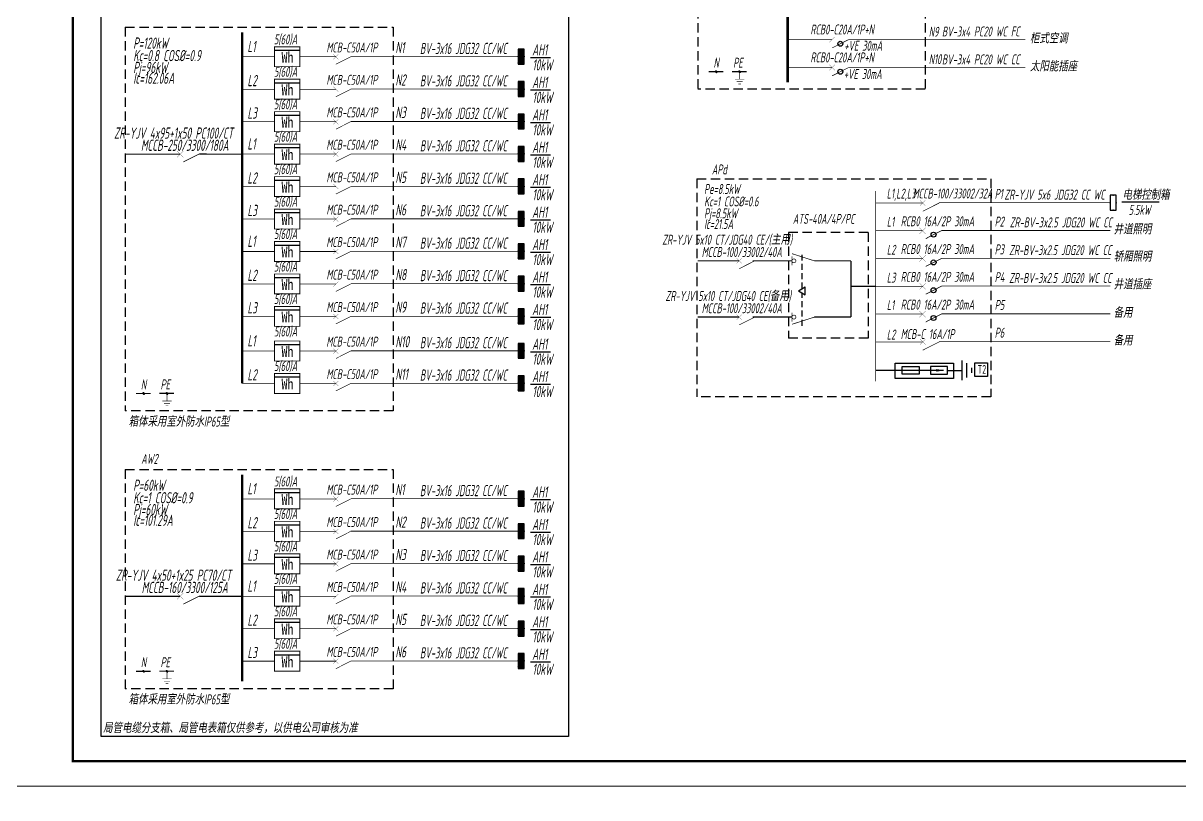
# Model space of a CAD drawing. Extents: x 3753737 to 4713801, y -857380 to 24339.
# Drawn here: x 4111218 to 4157610, y -689729 to -658628 of the extents above; entities that cross this region are included whole.
import ezdxf
from ezdxf.enums import TextEntityAlignment as Align

# ---------------------------------------------------------------- set-up
doc = ezdxf.new("R2010")
doc.units = 0
doc.header["$LTSCALE"] = 1000
doc.header["$MEASUREMENT"] = 0
for name, pattern in [('DASH', [0.35, 0.25, -0.1]), ('DASH4', [0.1875, 0.125, -0.0625]), ('HIDDEN', [0.375, 0.25, -0.125])]:
    doc.linetypes.add(name, pattern=pattern)
doc.layers.get('0').update_dxf_attribs({"linetype": 'CONTINUOUS'})
for name, color, linetype in [('!!电气', 1, 'CONTINUOUS'), ('DIM-照明', 7, 'CONTINUOUS'), ('ELEMENT', 3, 'CONTINUOUS'), ('EQUIP-箱柜', 3, 'CONTINUOUS'), ('WIRE-消防', 4, 'CONTINUOUS'), ('WIRE-照明', 2, 'CONTINUOUS'), ('WIRE-通讯', 4, 'CONTINUOUS'), ('照明平面文字层', 3, 'CONTINUOUS')]:
    doc.layers.add(name, color=color, linetype=linetype)
doc.layers.add('图框', color=147, linetype='CONTINUOUS', lineweight=20)
doc.styles.add('-宋体', font='', dxfattribs={"width": 0.8})
doc.styles.add('_TCH_LABEL', font='COMPLEX', dxfattribs={"bigfont": 'GBCBIG'})
doc.styles.add('HZTXT', font='gbeitc.shx', dxfattribs={"width": 0.8, "height": 400, "bigfont": 'hztxt.shx'})
doc.styles.get("Standard").update_dxf_attribs({"font": 'gbenor.shx', "bigfont": 'gbcbig.shx'})
doc.styles.add('TSSD_Dimension', font='Tssdeng.shx', dxfattribs={"width": 0.7, "bigfont": 'tssdchn.shx'})
doc.styles.get('-宋体').set_extended_font_data('SimSun')

# ---------------------------------------------------------------- blocks, each defined once
blk = doc.blocks.new('1107AA')
at = {"color": 3, "linetype": 'Continuous'}
for points, const_width in [([(0, -7.5), (-3.79, 0)], 0.3), ([(-1.25, 1.25), (1.25, -1.25)], 0.1), ([(1.25, 1.25), (-1.25, -1.25)], 0.1)]:
    blk.add_lwpolyline(points, dxfattribs=dict(at, const_width=const_width))
blk = doc.blocks.new('A$C7C37685A')
at = {"layer": 'ELEMENT'}
for p, q in [((294, 104), (294, -104)), ((745, 104), (294, 104)), ((641, 0), (294, 0)), ((745, -104), (745, 104)), ((1135, -260), (1135, 260)), ((1264, -195), (1264, 195)), ((1394, -65), (1394, 65)), ((294, -104), (745, -104))]:
    blk.add_line(p, q, dxfattribs=at)
for points in [[(294, 0), (0, 0)], [(745, 0), (1135, 0)]]:
    blk.add_lwpolyline(points, dxfattribs=at)
for points in [[(658, 0), (450, -35), (450, 35), (658, 0)], [(450, 35), (658, 0), (450, -35), (450, 35)], [(450, -35), (450, 35), (658, 0), (450, 35)]]:
    blk.add_solid(points, dxfattribs=at)
blk = doc.blocks.new('A$C64190E90')
at = {"layer": 'DIM-照明', "color": 3}
blk.add_lwpolyline([(0, 104), (450, 104), (450, -104), (0, -104)], close=True, dxfattribs=at)
at = {"layer": 'DIM-照明'}
blk.add_blockref('A$C7C37685A', (466, 0), dxfattribs=at)
blk = doc.blocks.new('A$C2FB505A5')
at = {"color": 3, "linetype": 'Continuous'}
for points, const_width in [([(-125, -125), (125, 125)], 10), ([(-125, 125), (125, -125)], 10), ([(771, 11), (125, -316)], 30)]:
    blk.add_lwpolyline(points, dxfattribs=dict(at, const_width=const_width))
at = {"layer": 'DIM-照明', "color": 3, "linetype": 'Continuous', "const_width": 28.8}
blk.add_lwpolyline([(771, 11), (1064, 11)], dxfattribs=at)
at = {"layer": 'DIM-照明', "color": 3, "linetype": 'Continuous'}
blk.add_circle((438, -157), 100, dxfattribs=at)
blk = doc.blocks.new('A$C5F6A5641')
at = {"layer": 'WIRE-照明', "color": 3}
for p, q in [((0, 0), (2337, 0)), ((0, -611), (0, 0)), ((2337, 0), (2337, -611)), ((2337, -611), (0, -611))]:
    blk.add_line(p, q, dxfattribs=at)
blk = doc.blocks.new('$equip$00001413')
for p, q in [((0.75, 0.6), (-0.75, 0.6)), ((-0.75, 0.6), (-0.75, 0)), ((-0.75, 0), (0.75, 0)), ((0.75, 0), (0.75, 0.6))]:
    blk.add_line(p, q)
for p in [(-0.75, 0.3), (0, 0.6), (0, 0), (0.75, 0.3)]:
    blk.add_point(p)
at = {"style": '_TCH_LABEL', "flags": 9}
blk.add_attdef('A', (0, 0), '', height=0.00002, dxfattribs=at)
blk = doc.blocks.new('A$C7F8C54C2')
at = {"layer": 'DIM-照明', "color": 7, "linetype": 'DASH4', "ltscale": 3}
for p, q in [((0, 4230), (0, 0)), ((3188, 4230), (0, 4230)), ((3188, 4230), (3188, 0)), ((3188, 0), (0, 0))]:
    blk.add_line(p, q, dxfattribs=at)
blk = doc.blocks.new('0114')
at = {"color": 3, "linetype": 'Continuous', "const_width": 0.3}
for points in [[(0, 0), (0, -4.58)], [(-2.75, -4.58), (2.75, -4.58)], [(-1.83, -6.01), (1.83, -6.01)], [(-0.86, -7.5), (0.86, -7.5)]]:
    blk.add_lwpolyline(points, dxfattribs=at)
blk = doc.blocks.new('*X28')
at = {"color": 0}
for p, q in [((197.1, 124.2), (199.7, 126.7)), ((197.2, 123.8), (200.1, 126.7)), ((197.2, 124.6), (199.2, 126.7)), ((197.3, 123.4), (200.4, 126.6)), ((197.3, 125.2), (198.6, 126.5)), ((197.4, 123.1), (200.7, 126.5)), ((197.5, 122.9), (201, 126.3)), ((197.7, 122.6), (201.2, 126.1)), ((197.9, 122.4), (201.4, 125.9)), ((198.1, 122.2), (201.6, 125.7)), ((198.4, 122), (201.8, 125.4)), ((198.7, 121.9), (201.9, 125.2)), ((199, 121.8), (202, 124.8)), ((199.4, 121.7), (202.1, 124.5)), ((199.8, 121.7), (202.1, 124.1)), ((200.3, 121.8), (202, 123.5)), ((201.2, 122.3), (201.6, 122.7))]:
    blk.add_line(p, q, dxfattribs=at)
blk = doc.blocks.new('HC000089')
at = {"color": 4, "linetype": 'Continuous', "const_width": 0.2}
blk.add_lwpolyline([(-1.8, -1.8, 0.198912), (0, -2.5, 0.198912), (1.8, -1.8, 0.198912), (2.5, 0, 0.198912), (1.8, 1.8, 0.198912), (0, 2.5, 0.198912), (-1.8, 1.8, 0.198912), (-2.5, 0, 0.198912)], format="xyb", close=True, dxfattribs=at)
at = {"color": 4}
blk.add_blockref('*X28', (-199.6, -124.2), dxfattribs=at)
blk = doc.blocks.new('A$C14A42816')
at = {"layer": 'ELEMENT'}
blk.add_line((0, 660), (1009, 660), dxfattribs=at)
at = {"layer": 'ELEMENT', "const_width": 35}
blk.add_lwpolyline([(0, 0), (0, 800), (1009, 800), (1009, 0), (0, 0)], dxfattribs=at)
at = {"layer": 'ELEMENT', "style": '-宋体', "width": 0.8}
blk.add_text('Wh', height=438, dxfattribs=at).set_placement((278, 159))
at = {"layer": 'ELEMENT', "flags": 9}
blk.add_attdef('S', (0, 400), '', height=0.01, rotation=90, dxfattribs=at)
blk.add_attdef('S', (0, 400), '', height=0.01, rotation=90, dxfattribs=at)
blk.add_attdef('S', (0, 400), '', height=0.01, rotation=90, dxfattribs=at)
blk = doc.blocks.new('*X7')
at = {"color": 0}
for p, q in [((-250, 33), (-83, 200)), ((-250, 68), (-118, 200)), ((-250, 104), (-154, 200)), ((-250, 139), (-189, 200)), ((-250, 174), (-224, 200)), ((-247, 0), (-47, 200)), ((-212, 0), (-12, 200)), ((-177, 0), (23, 200)), ((-141, 0), (59, 200)), ((-106, 0), (94, 200)), ((-71, 0), (129, 200)), ((-35, 0), (165, 200)), ((0, 0), (200, 200)), ((35, 0), (235, 200)), ((71, 0), (250, 179)), ((106, 0), (250, 144)), ((141, 0), (250, 109)), ((177, 0), (250, 73)), ((212, 0), (250, 38)), ((247, 0), (250, 3))]:
    blk.add_line(p, q, dxfattribs=at)
blk = doc.blocks.new('$equip$00001421')
for p, q in [((0.75, 0.6), (-0.75, 0.6)), ((-0.75, 0.6), (-0.75, 0)), ((-0.75, 0), (0.75, 0)), ((0.75, 0), (0.75, 0.6))]:
    blk.add_line(p, q)
at = {"const_width": 0.6}
blk.add_lwpolyline([(-0.75, 0.3), (0.75, 0.3)], dxfattribs=at)
for p in [(-0.75, 0.3), (0, 0.6), (0, 0), (0.75, 0.3)]:
    blk.add_point(p)
at = {"xscale": 0.00300000000061118, "yscale": 0.00300000000061118, "zscale": 0.00300000000061118}
blk.add_blockref('*X7', (0, 0), dxfattribs=at)
at = {"style": '_TCH_LABEL', "flags": 9}
blk.add_attdef('A', (0, 0), '', height=0.00002, dxfattribs=at)

msp = doc.modelspace()

# ---------------------------------------------------------------- linework, layer by layer
at = {"layer": '!!电气', "color": 6}
msp.add_lwpolyline([(4114341.5, -658014.2), (4133091.5, -658014.2), (4133091.5, -687269), (4114341.5, -687269)], close=True, dxfattribs=at)
at = {"color": 3, "linetype": 'Continuous'}
for points, const_width in [([(4117393.2, -664011.8), (4117643.2, -663761.8)], 10), ([(4117393.2, -663761.8), (4117643.2, -664011.8)], 10), ([(4118289.7, -663875.9), (4117643.2, -664202.7)], 30), ([(4117393.2, -681760.2), (4117643.2, -681510.2)], 10), ([(4117393.2, -681510.2), (4117643.2, -681760.2)], 10), ([(4118289.7, -681624.3), (4117643.2, -681951.1)], 30)]:
    msp.add_lwpolyline(points, dxfattribs=dict(at, const_width=const_width))
at = {"layer": 'DIM-照明', "color": 3, "linetype": 'DASH4', "ltscale": 3}
for p, q in [((4138282, -649629.1), (4138282, -661282.6)), ((4147393.1, -649629.2), (4147393, -661282.7)), ((4115316.3, -658795.9), (4126056.9, -658795.9)), ((4115316.3, -658795.9), (4115316.3, -674197.3)), ((4126056.9, -658795.9), (4126056.9, -674197.3)), ((4147393, -661282.7), (4138282, -661282.6)), ((4138234.8, -664871.8), (4150032.9, -664871.8)), ((4138234.8, -664871.8), (4138234.8, -673632.2)), ((4150032.9, -664871.8), (4150032.9, -673632.2)), ((4150032.9, -673632.2), (4138234.8, -673632.2)), ((4126056.9, -674197.3), (4115316.3, -674197.3)), ((4115316.3, -676544.3), (4126056.9, -676544.3)), ((4115316.3, -676544.3), (4115316.3, -685349.3)), ((4126056.9, -676544.3), (4126056.9, -685349.3)), ((4126056.9, -685349.3), (4115316.3, -685349.3))]:
    msp.add_line(p, q, dxfattribs=at)
at = {"layer": 'DIM-照明', "color": 7}
for p, q in [((4131571.5, -660007.9), (4132365.6, -660007.9)), ((4131571.5, -661310.5), (4132365.6, -661310.5)), ((4131571.5, -662613.1), (4132365.6, -662613.1)), ((4131571.5, -663915.7), (4132365.6, -663915.7)), ((4131571.5, -665218.3), (4132365.6, -665218.3)), ((4155278.7, -665802.9), (4156778.8, -665802.9)), ((4131571.5, -666520.9), (4132365.6, -666520.9)), ((4131571.5, -667823.5), (4132365.6, -667823.5)), ((4131571.5, -669126.1), (4132365.6, -669126.1)), ((4131571.5, -670429.5), (4132386, -670429.5)), ((4131571.5, -671818.2), (4132365.6, -671818.2)), ((4131571.5, -673120.8), (4132365.6, -673120.8)), ((4131571.5, -677756.3), (4132365.6, -677756.3)), ((4131571.5, -679058.9), (4132365.6, -679058.9)), ((4131571.5, -680361.5), (4132365.6, -680361.5)), ((4131571.5, -681664.1), (4132365.6, -681664.1)), ((4131571.5, -682966.7), (4132365.6, -682966.7)), ((4131571.5, -684269.3), (4132365.6, -684269.3))]:
    msp.add_line(p, q, dxfattribs=at)
at = {"layer": 'DIM-照明', "linetype": 'HIDDEN'}
for p, q in [((4142467.8, -669284.2), (4142467.8, -667933.2)), ((4142467.8, -670786), (4142467.8, -669466.6))]:
    msp.add_line(p, q, dxfattribs=at)
at = {"layer": 'DIM-照明'}
for p, q in [((4142309.9, -669375.4), (4142588.9, -669214.3)), ((4142309.9, -669375.4), (4142588.9, -669536.5)), ((4142588.9, -669536.5), (4142588.9, -669214.3))]:
    msp.add_line(p, q, dxfattribs=at)
at = {"layer": 'DIM-照明', "color": 3}
for points, const_width in [([(4141877.7, -649891.9), (4141877.7, -661003.4)], 100), ([(4119999.5, -658998.8), (4119999.5, -673092.8)], 100), ([(4142053, -668350.6), (4142053, -667993.1)], 26.9), ([(4142955.5, -668171.8), (4142055.8, -667883.3)], 27.1), ([(4142053, -670606.8), (4142053, -670249.3)], 26.9), ([(4142955.5, -670428.1), (4142055.8, -670716.6)], 27.1), ([(4119999.5, -676747.2), (4119999.5, -685044.3)], 100)]:
    msp.add_lwpolyline(points, dxfattribs=dict(at, const_width=const_width))
at = {"layer": 'DIM-照明', "color": 3, "linetype": 'Continuous'}
for points, const_width in [([(4141877.6, -659291), (4143664.2, -659291)], 28.8), ([(4144321.3, -659290.9), (4151408, -659290.7)], 28.8), ([(4119999.5, -659977.8), (4121303.3, -659977.8)], 29), ([(4122311.8, -659977.8), (4123760.7, -659977.8)], 29), ([(4124350.6, -659971.6), (4131066, -659971.6)], 29), ([(4138714.9, -660579.7), (4139295.3, -660579.7)], 47.5), ([(4139652.3, -660575.6), (4140232.8, -660575.6)], 47.5), ([(4141877.6, -660412.2), (4143664.2, -660412.2)], 28.8), ([(4144321.3, -660412.2), (4151408, -660411.9)], 28.8), ([(4119999.5, -661280.8), (4121303.3, -661280.8)], 29), ([(4122311.8, -661280.8), (4123760.7, -661280.8)], 29), ([(4124350.6, -661274.2), (4131066, -661274.2)], 29), ([(4119999.5, -662583.8), (4121303.3, -662583.8)], 29), ([(4122311.8, -662583.8), (4123760.7, -662583.8)], 29), ([(4124350.6, -662576.8), (4131066, -662576.8)], 29), ([(4115316.3, -663886.8), (4117504.4, -663886.8)], 49.9), ([(4118278.7, -663886.8), (4119999.5, -663886.8)], 49.9), ([(4118289.7, -663875.9), (4118582, -663875.9)], 28.8), ([(4119999.5, -663886.8), (4121303.3, -663886.8)], 29), ([(4122311.8, -663886.8), (4123760.7, -663886.8)], 29), ([(4124350.6, -663879.4), (4131066, -663879.4)], 29), ([(4119999.5, -665189.8), (4121303.3, -665189.8)], 29), ([(4122311.8, -665189.8), (4123760.7, -665189.8)], 29), ([(4124350.6, -665182), (4131066, -665182)], 29), ([(4145415, -673011.8), (4145415, -665372.1)], 28.8), ([(4145415, -665848.7), (4147299.6, -665848.7)], 28.8), ([(4145415, -665848.7), (4147299.6, -665848.7)], 28.8), ([(4147952.7, -665836.9), (4154821.2, -665836.9)], 28.8), ([(4119999.5, -666492.8), (4121303.3, -666492.8)], 29), ([(4122311.8, -666492.8), (4123760.7, -666492.8)], 29), ([(4124350.6, -666484.6), (4131066, -666484.6)], 29), ([(4145415, -666963.7), (4147299.6, -666963.7)], 28.8), ([(4145415, -666963.7), (4147299.6, -666963.7)], 28.8), ([(4145415, -666963.7), (4147299.6, -666963.7)], 28.8), ([(4145415, -666963.7), (4147299.6, -666963.7)], 28.8), ([(4148063.5, -666952.9), (4154821.2, -666951.9)], 28.8), ([(4119999.5, -667795), (4121303.3, -667795)], 29), ([(4122311.8, -667795), (4123760.7, -667795)], 29), ([(4124350.6, -667787.2), (4131066, -667787.2)], 29), ([(4138267.9, -668171.8), (4139933.4, -668171.8)], 49.9), ([(4139768.2, -668171.8), (4139933.4, -668171.8)], 49.9), ([(4140478.9, -668171.8), (4142053, -668171.8)], 49.9), ([(4142955.5, -668171.8), (4144418.4, -668171.8)], 49.9), ([(4144418.4, -668171.8), (4144418.4, -670428.1)], 49.9), ([(4145415, -668078.7), (4147299.6, -668078.7)], 28.8), ([(4145415, -668078.7), (4147299.6, -668078.7)], 28.8), ([(4148057.1, -668067), (4154821.2, -668067)], 28.8), ([(4119999.5, -669098), (4121303.3, -669098)], 29), ([(4122311.8, -669098), (4123760.7, -669098)], 29), ([(4124350.6, -669089.8), (4131066, -669089.8)], 29), ([(4145415, -669193.8), (4144418.4, -669193.8)], 49.9), ([(4145415, -669193.8), (4147299.6, -669193.8)], 28.8), ([(4145415, -669193.8), (4147299.6, -669193.8)], 28.8), ([(4148057.1, -669182), (4154821.2, -669182)], 28.8), ([(4145415, -670308.8), (4147299.6, -670308.8)], 28.8), ([(4145415, -670308.8), (4147299.6, -670308.8)], 28.8), ([(4148057.1, -670297), (4154821.2, -670297)], 28.8), ([(4119999.5, -670401), (4121303.3, -670401)], 29), ([(4122311.8, -670401), (4123760.7, -670401)], 29), ([(4124350.6, -670393.2), (4131066, -670393.2)], 29), ([(4138267.9, -670428.1), (4139933.4, -670428.1)], 49.9), ([(4139768.2, -670428.1), (4139933.4, -670428.1)], 49.9), ([(4140478.9, -670428.1), (4142053, -670428.1)], 49.9), ([(4142955.5, -670428.1), (4144418.4, -670428.1)], 49.9), ([(4145415, -671424.4), (4147299, -671424.4)], 28.8), ([(4147952.1, -671412.6), (4154820.7, -671412.6)], 28.8), ([(4119999.5, -671789.8), (4121303.3, -671789.8)], 29), ([(4122311.8, -671789.8), (4123760.7, -671789.8)], 29), ([(4124350.6, -671782), (4131066, -671782)], 29), ([(4145415, -672566.8), (4147613.8, -672566.8)], 47.2), ([(4119999.5, -673092.8), (4121303.3, -673092.8)], 29), ([(4122311.8, -673092.8), (4123760.7, -673092.8)], 29), ([(4124350.6, -673084.6), (4131066, -673084.6)], 29), ([(4115749.2, -673494.3), (4116329.6, -673494.3)], 47.5), ([(4116686.6, -673490.2), (4117267.1, -673490.2)], 47.5), ([(4119999.5, -677726.2), (4121303.3, -677726.2)], 29), ([(4122311.8, -677726.2), (4123760.7, -677726.2)], 29), ([(4124350.6, -677720), (4131066, -677720)], 29), ([(4119999.5, -679029.2), (4121303.3, -679029.2)], 29), ([(4122311.8, -679029.2), (4123760.7, -679029.2)], 29), ([(4124350.6, -679022.6), (4131066, -679022.6)], 29), ([(4119999.5, -680332.2), (4121303.3, -680332.2)], 29), ([(4122311.8, -680332.2), (4123760.7, -680332.2)], 29), ([(4124350.6, -680325.2), (4131066, -680325.2)], 29), ([(4115316.3, -681635.2), (4117504.4, -681635.2)], 49.9), ([(4118278.7, -681635.2), (4119999.5, -681635.2)], 49.9), ([(4118289.7, -681624.3), (4118582, -681624.3)], 28.8), ([(4119999.5, -681635.2), (4121303.3, -681635.2)], 29), ([(4122311.8, -681635.2), (4123760.7, -681635.2)], 29), ([(4124350.6, -681627.8), (4131066, -681627.8)], 29), ([(4119999.5, -682938.2), (4121303.3, -682938.2)], 29), ([(4122311.8, -682938.2), (4123760.7, -682938.2)], 29), ([(4124350.6, -682930.4), (4131066, -682930.4)], 29), ([(4119999.5, -684241.2), (4121303.3, -684241.2)], 29), ([(4122311.8, -684241.2), (4123760.7, -684241.2)], 29), ([(4124350.6, -684233), (4131066, -684233)], 29), ([(4115749.2, -684646.3), (4116329.6, -684646.3)], 47.5), ([(4116686.6, -684642.2), (4117267.1, -684642.2)], 47.5)]:
    msp.add_lwpolyline(points, dxfattribs=dict(at, const_width=const_width))
at = {"layer": 'DIM-照明', "color": 3, "const_width": 26.9}
for points in [[(4142053, -668171.8, 1), (4142209.7, -668171.8, 1)], [(4142053, -670428.1, 1), (4142209.7, -670428.1, 1)]]:
    msp.add_lwpolyline(points, format="xyb", close=True, dxfattribs=at)
at = {"layer": 'DIM-照明', "color": 3, "linetype": 'Continuous'}
for centre in [(4143992.7, -659457), (4143992.7, -660578.3)]:
    msp.add_circle(centre, 100.1, dxfattribs=at)
at = {"layer": '图框'}
for points in [[(4110711, -629853.6), (4194811, -629853.6), (4194811, -689253.6), (4110711, -689253.6)], [(4110711, -689253.6), (4194811, -689253.6), (4194811, -748653.6), (4110711, -748653.6)]]:
    msp.add_lwpolyline(points, close=True, dxfattribs=at)
at = {"layer": '图框', "const_width": 100}
msp.add_lwpolyline([(4193811, -688253.6), (4193811, -630853.6), (4113211, -630853.6), (4113211, -688253.6)], close=True, dxfattribs=at)
at = {"layer": '照明平面文字层', "color": 7}
msp.add_lwpolyline([(4149385.8, -672258.8), (4149899.8, -672258.8), (4149899.8, -672806.6), (4149385.8, -672806.6)], close=True, dxfattribs=at)

# ---------------------------------------------------------------- block references
at = {"layer": 'DIM-照明', "linetype": 'Continuous', "rotation": 90}
for p, xscale, yscale, zscale in [((4143664.1, -659291), 87.60960006713867, 87.60960006713867, 87.60960006713867), ((4123760.7, -659982.2), 78.65151834487915, 78.65151834487915, 78.65151834487915), ((4143664.2, -660412.2), 87.60960006713867, 87.60960006713867, 87.60960006713867), ((4123760.7, -661284.8), 78.65151834487915, 78.65151834487915, 78.65151834487915), ((4123760.7, -662587.4), 78.65151834487915, 78.65151834487915, 78.65151834487915), ((4123760.7, -663890), 78.65151834487915, 78.65151834487915, 78.65151834487915), ((4123760.7, -665192.6), 78.65151834487915, 78.65151834487915, 78.65151834487915), ((4147299.6, -665848.7), 87.60960006713867, 87.60960006713867, 87.60960006713867), ((4123760.7, -667797.8), 78.65151834487915, 78.65151834487915, 78.65151834487915), ((4139933.4, -668171.8), 83.2291202545166, 83.2291202545166, 83.2291202545166), ((4123760.7, -670403.8), 78.65151834487915, 78.65151834487915, 78.65151834487915), ((4139933.4, -670428.1), 83.2291202545166, 83.2291202545166, 83.2291202545166), ((4123760.7, -671792.6), 78.65151834487915, 78.65151834487915, 78.65151834487915), ((4147299, -671424.4), 87.60960006713867, 87.60960006713867, 87.60960006713867), ((4123760.7, -677730.6), 78.65151834487915, 78.65151834487915, 78.65151834487915), ((4123760.7, -679033.2), 78.65151834487915, 78.65151834487915, 78.65151834487915), ((4123760.7, -680335.8), 78.65151834487915, 78.65151834487915, 78.65151834487915), ((4123760.7, -681638.4), 78.65151834487915, 78.65151834487915, 78.65151834487915), ((4123760.7, -682941), 78.65151834487915, 78.65151834487915, 78.65151834487915)]:
    msp.add_blockref('1107AA', p, dxfattribs=dict(at, xscale=xscale, yscale=yscale, zscale=zscale))
at = {"layer": 'DIM-照明', "xscale": 14.62999999523163, "yscale": 14.62999999523163, "zscale": 14.62999999523163}
for p in [(4139017.1, -660579.8), (4139953.6, -660579.8), (4116051.3, -673494.5), (4116987.8, -673494.5), (4116051.3, -684646.4), (4116987.8, -684646.4)]:
    msp.add_blockref('HC000089', p, dxfattribs=at)
at = {"layer": 'DIM-照明', "linetype": 'DASH', "xscale": -66.50000000000003, "yscale": 66.5, "zscale": 66.49999999999999, "rotation": 1.643353773062017e-06}
for p in [(4139953.5, -660575.6), (4116987.8, -673490.2), (4116987.8, -684642.2)]:
    msp.add_blockref('0114', p, dxfattribs=at)
at = {"layer": 'DIM-照明', "color": 7, "xscale": 78.65151834487915, "yscale": 78.65151834487915, "zscale": 78.65151834487915, "rotation": 90}
for p in [(4123760.7, -666495.2), (4123760.7, -669100.4), (4123760.7, -673095.2), (4123760.7, -684243.6)]:
    msp.add_blockref('1107AA', p, dxfattribs=at)
at = {"layer": 'EQUIP-箱柜', "xscale": 400, "yscale": 400, "zscale": 400}
for name, p, rotation in [('$equip$00001421', (4131306, -659971.6), 90), ('$equip$00001421', (4131306, -661274.2), 90), ('$equip$00001421', (4131306, -662576.8), 90), ('$equip$00001421', (4131306, -663879.4), 90), ('$equip$00001421', (4131306, -665182), 90), ('$equip$00001413', (4154821.2, -665836.9), 270), ('$equip$00001421', (4131306, -666484.6), 90), ('$equip$00001421', (4131306, -667787.2), 90), ('$equip$00001421', (4131306, -669089.8), 90), ('$equip$00001421', (4131306, -670393.2), 90), ('$equip$00001421', (4131306, -671782), 90), ('$equip$00001421', (4131306, -673084.6), 90), ('$equip$00001421', (4131306, -677720), 90), ('$equip$00001421', (4131306, -679022.6), 90), ('$equip$00001421', (4131306, -680325.2), 90), ('$equip$00001421', (4131306, -681627.8), 90), ('$equip$00001421', (4131306, -682930.4), 90), ('$equip$00001421', (4131306, -684233), 90)]:
    msp.add_blockref(name, p, dxfattribs=dict(at, rotation=rotation))
at = {"layer": 'WIRE-消防'}
for name, p in [('A$C7F8C54C2', (4141917.8, -671268.1)), ('A$C5F6A5641', (4146195.4, -672278.7))]:
    msp.add_blockref(name, p, dxfattribs=at)
at = {"layer": 'WIRE-照明'}
for p in [(4147292.1, -666963.7), (4147292.1, -668078.7), (4147292.1, -669193.8), (4147292.1, -670308.8)]:
    msp.add_blockref('A$C2FB505A5', p, dxfattribs=at)
at = {"layer": 'WIRE-照明', "xscale": 1.5, "yscale": 1.5, "zscale": 1.5}
msp.add_blockref('A$C64190E90', (4146473.7, -672566.8), dxfattribs=at)
at = {"layer": 'WIRE-通讯'}
for p in [(4121303.3, -660377.8), (4121303.3, -661680.8), (4121303.3, -662983.8), (4121303.3, -664286.8), (4121303.3, -665589.8), (4121303.3, -666892.8), (4121303.3, -668195), (4121303.3, -669498), (4121303.3, -670801), (4121303.3, -672189.8), (4121303.3, -673492.8), (4121303.3, -678126.2), (4121303.3, -679429.2), (4121303.3, -680732.2), (4121303.3, -682035.2), (4121303.3, -683338.2), (4121303.3, -684641.2)]:
    msp.add_blockref('A$C14A42816', p, dxfattribs=at)

# ---------------------------------------------------------------- texts
at = {"layer": 'DIM-照明', "color": 7, "linetype": 'Continuous', "style": 'HZTXT'}
for s, width, p in [('RCB0-C20A/1P+N', 0.7, (4142793.9, -659084)), ('N9', 0.7, (4147539.3, -659175.2)), ('+VE 30mA', 0.7, (4144148.5, -659737.2)), ('RCB0-C20A/1P+N', 0.7, (4142794, -660205.2)), ('N10', 0.7, (4147539.3, -660274.4)), ('+VE 30mA', 0.7, (4144131.9, -660870.8)), ('Pe=8.5kW', 0.7, (4138529.8, -665486.9)), ('Kc=1 COS%%C=0.6', 0.7, (4138529.8, -665988.5)), ('L1,L2,L3', 0.6, (4145855, -665668)), ('MCCB-100/33002/32A', 0.7, (4146893, -665668)), ('P1', 0.7, (4150184, -665680.2)), ('Pj=8.5kW', 0.7, (4138529.8, -666462.5)), ('Ic=21.5A', 0.7, (4138529.8, -666894.5)), ('ATS-40A/4P/PC', 0.7, (4142087.5, -666686.2)), ('L1', 0.7, (4145855, -666802.3)), ('RCB0 16A/2P 30mA', 0.7, (4146414.5, -666783)), ('P2', 0.7, (4150184, -666795.2)), ('L2', 0.7, (4145855, -667926)), ('RCB0 16A/2P 30mA', 0.7, (4146414.5, -667898)), ('P3', 0.7, (4150184, -667910.2)), ('L3', 0.7, (4145855, -669044.6)), ('RCB0 16A/2P 30mA', 0.7, (4146414.5, -669013)), ('P4', 0.7, (4150184, -669025.3)), ('L1', 0.7, (4145855, -670147.4)), ('RCB0 16A/2P 30mA', 0.7, (4146414.5, -670128.1)), ('P5', 0.7, (4150184, -670140.3)), ('L2', 0.7, (4145855, -671329.2)), ('MCB-C 16A/1P', 0.7, (4146414.2, -671310.4)), ('P6', 0.7, (4150184, -671255.3)), ('局管电缆分支箱、局管电表箱仅供参考，以供电公司审核为准', 0.7, (4114423.8, -687122.5))]:
    msp.add_text(s, height=400, dxfattribs=dict(at, width=width)).set_placement(p)
at = {"layer": 'DIM-照明', "color": 7, "style": 'HZTXT', "width": 0.7}
for s, height, p in [('P=120kW', 450, (4115635.7, -659654.9)), ('5(60)A', 400, (4121275.6, -659479.5)), ('柜式空调', 400, (4151595.8, -659440.4)), ('L1', 450, (4120215.3, -659792.4)), ('MCB-C50A/1P', 400, (4123381.8, -659806.1)), ('N1', 450, (4126149.5, -659830.9)), ('AH1', 450, (4131633.9, -659926)), ('Kc=0.8 COS%%C=0.9', 450, (4115635.7, -660156.5)), ('10kW', 450, (4131642.3, -660529.1)), ('太阳能插座', 400, (4151595.9, -660561.6)), ('Ic=162.06A', 450, (4115635.7, -661062.5)), ('Pj=96kW', 450, (4115635.7, -660630.6)), ('5(60)A', 400, (4121275.6, -660782.5)), ('L2', 450, (4120215.3, -661158.7)), ('MCB-C50A/1P', 400, (4123381.8, -661104.7)), ('N2', 450, (4126149.5, -661133.5)), ('AH1', 450, (4131633.9, -661228.6)), ('10kW', 450, (4131642.3, -661831.7)), ('5(60)A', 400, (4121275.6, -662085.5)), ('N3', 450, (4126149.5, -662436.1)), ('L3', 450, (4120215.3, -662461.3)), ('MCB-C50A/1P', 400, (4123381.8, -662411.3)), ('AH1', 450, (4131633.9, -662531.2)), ('10kW', 450, (4131642.3, -663134.3)), ('L1', 450, (4120215.3, -663701.4)), ('5(60)A', 400, (4121275.6, -663388.5)), ('MCB-C50A/1P', 400, (4123378.6, -663710.7)), ('N4', 450, (4126149.5, -663738.7)), ('AH1', 450, (4131633.9, -663833.8)), ('5(60)A', 400, (4121275.6, -664691.5)), ('10kW', 450, (4131642.3, -664436.9)), ('L2', 450, (4120215.3, -665067.7)), ('MCB-C50A/1P', 400, (4123381.8, -665016.5)), ('N5', 450, (4126149.5, -665041.3)), ('AH1', 450, (4131633.9, -665136.4)), ('5(60)A', 400, (4121275.6, -665994.5)), ('10kW', 450, (4131642.3, -665739.5)), ('电梯控制箱', 400, (4155304, -665721)), ('L3', 450, (4120215.3, -666370.3)), ('MCB-C50A/1P', 400, (4123381.8, -666319.1)), ('N6', 450, (4126149.5, -666343.9)), ('AH1', 450, (4131633.9, -666439)), ('5.5kW', 400, (4155558.5, -666324.1)), ('10kW', 450, (4131642.3, -667042.1)), ('5(60)A', 400, (4121275.6, -667296.7)), ('井道照明', 400, (4154951.8, -667106)), ('L1', 450, (4120215.3, -667609.6)), ('MCB-C50A/1P', 400, (4123379, -667618.9)), ('AH1', 450, (4131633.9, -667741.6)), ('10kW', 450, (4131642.3, -668344.7)), ('轿厢照明', 400, (4154954.4, -668199.7)), ('5(60)A', 400, (4121275.6, -668599.7)), ('L2', 450, (4120215.3, -668975.9)), ('MCB-C50A/1P', 400, (4123381.8, -668924.3)), ('AH1', 450, (4131633.9, -669044.2)), ('井道插座', 400, (4154954.4, -669314.7)), ('10kW', 450, (4131642.3, -669647.3)), ('L3', 450, (4120215.3, -670278.9)), ('5(60)A', 400, (4121275.6, -669902.7)), ('MCB-C50A/1P', 400, (4123379, -670224.9)), ('N9', 450, (4126149.5, -670252.5)), ('AH1', 450, (4131633.9, -670347.6)), ('备用', 400, (4154952.1, -670451)), ('5(60)A', 400, (4121275.6, -671205.7)), ('10kW', 450, (4131642.3, -670950.7)), ('L1', 450, (4120215.3, -671604.3)), ('MCB-C50A/1P', 400, (4123379, -671613.7)), ('AH1', 450, (4131633.9, -671736.3)), ('备用', 400, (4154952.1, -671566.7)), ('5(60)A', 400, (4121275.6, -672594.4)), ('10kW', 450, (4131642.3, -672339.4)), ('L2', 450, (4120215.3, -672970.7)), ('MCB-C50A/1P', 400, (4123381.8, -672919.1)), ('AH1', 450, (4131633.9, -673038.9)), ('10kW', 450, (4131642.3, -673642)), ('5(60)A', 400, (4121275.6, -677227.9)), ('P=60kW', 450, (4115635.7, -677403.3)), ('L1', 450, (4120215.3, -677540.7)), ('MCB-C50A/1P', 400, (4123381.8, -677554.5)), ('N1', 450, (4126149.5, -677579.3)), ('AH1', 450, (4131633.9, -677674.4)), ('Kc=1 COS%%C=0.9', 450, (4115635.7, -677904.9)), ('Pj=60kW', 450, (4115635.7, -678379)), ('5(60)A', 400, (4121275.6, -678530.9)), ('10kW', 450, (4131642.3, -678277.5)), ('Ic=101.29A', 450, (4115635.7, -678810.9)), ('L2', 450, (4120215.3, -678907.1)), ('MCB-C50A/1P', 400, (4123381.8, -678853.1)), ('N2', 450, (4126149.5, -678881.9)), ('AH1', 450, (4131633.9, -678977)), ('10kW', 450, (4131642.3, -679580.1)), ('5(60)A', 400, (4121275.6, -679833.9)), ('L3', 450, (4120215.3, -680209.7)), ('MCB-C50A/1P', 400, (4123381.8, -680159.7)), ('N3', 450, (4126149.5, -680184.5)), ('AH1', 450, (4131633.9, -680279.6)), ('10kW', 450, (4131642.3, -680882.7)), ('L1', 450, (4120215.3, -681449.7)), ('5(60)A', 400, (4121275.6, -681136.9)), ('MCB-C50A/1P', 400, (4123378.6, -681459.1)), ('N4', 450, (4126149.5, -681487.1)), ('AH1', 450, (4131633.9, -681582.2)), ('10kW', 450, (4131642.3, -682185.3)), ('L2', 450, (4120215.3, -682816.1)), ('5(60)A', 400, (4121275.6, -682439.9)), ('MCB-C50A/1P', 400, (4123381.8, -682764.9)), ('N5', 450, (4126149.5, -682789.7)), ('AH1', 450, (4131633.9, -682884.8)), ('5(60)A', 400, (4121275.6, -683742.9)), ('10kW', 450, (4131642.3, -683487.9)), ('L3', 450, (4120215.3, -684118.7)), ('MCB-C50A/1P', 400, (4123381.8, -684067.5)), ('N6', 450, (4126149.5, -684092.3)), ('AH1', 450, (4131633.9, -684187.4)), ('10kW', 450, (4131642.3, -684790.5))]:
    msp.add_text(s, height=height, dxfattribs=at).set_placement(p)
at = {"layer": 'DIM-照明', "color": 7, "linetype": 'Continuous', "style": 'HZTXT', "width": 0.7}
for s, p in [('BV-3x4 PC20 WC FC', (4149628.2, -658964.1)), ('BV-3x4 PC20 WC CC', (4149628.2, -660085.3)), ('APd', (4139144.1, -664500.9)), ('ZR-YJV 5x6 JDG32 CC WC', (4152586, -665510.1)), ('ZR-BV-3x2.5 JDG20 WC CC', (4152839.7, -666625.8)), ('ZR-YJV 5x10 CT/JDG40 CE/(主用)', (4139454.3, -667314.1)), ('ZR-BV-3x2.5 JDG20 WC CC', (4152815.6, -667740.1)), ('MCCB-100/33002/40A', (4140040.4, -667815.8)), ('ZR-BV-3x2.5 JDG20 WC CC', (4152815.6, -668855.2)), ('ZR-YJV 5x10 CT/JDG40 CE(备用)', (4139496.9, -669570.3)), ('MCCB-100/33002/40A', (4140040.4, -670072))]:
    msp.add_text(s, height=400, dxfattribs=at).set_placement(p, align=Align.MIDDLE)
at = {"layer": 'DIM-照明', "color": 7, "style": 'HZTXT'}
for s, height, width, p in [('BV-3x16 JDG32 CC/WC', 450, 0.65, (4128880.1, -659643.4)), ('BV-3x16 JDG32 CC/WC', 450, 0.65, (4128880.1, -660946)), ('BV-3x16 JDG32 CC/WC', 450, 0.65, (4128880.1, -662248.6)), ('ZR-YJV 4x95+1x50 PC100/CT', 450, 0.7, (4117251.2, -663041.1)), ('MCCB-250/3300/180A', 450, 0.7, (4117700.2, -663530.7)), ('BV-3x16 JDG32 CC/WC', 450, 0.65, (4128880.1, -663551.2)), ('BV-3x16 JDG32 CC/WC', 450, 0.65, (4128880.1, -664853.8)), ('BV-3x16 JDG32 CC/WC', 450, 0.65, (4128880.1, -666156.4)), ('BV-3x16 JDG32 CC/WC', 450, 0.65, (4128880.1, -667459)), ('BV-3x16 JDG32 CC/WC', 450, 0.65, (4128880.1, -668761.6)), ('BV-3x16 JDG32 CC/WC', 450, 0.65, (4128880.1, -670065)), ('BV-3x16 JDG32 CC/WC', 450, 0.65, (4128880.1, -671453.8)), ('BV-3x16 JDG32 CC/WC', 450, 0.65, (4128880.1, -672756.4)), ('AW2', 400, 0.7, (4116288.1, -676120.4)), ('BV-3x16 JDG32 CC/WC', 450, 0.65, (4128880.1, -677391.8)), ('BV-3x16 JDG32 CC/WC', 450, 0.65, (4128880.1, -678694.4)), ('BV-3x16 JDG32 CC/WC', 450, 0.65, (4128880.1, -679997)), ('ZR-YJV 4x50+1x25 PC70/CT', 450, 0.7, (4117251.2, -680789.5)), ('MCCB-160/3300/125A', 450, 0.7, (4117700.2, -681279.1)), ('BV-3x16 JDG32 CC/WC', 450, 0.65, (4128880.1, -681299.6)), ('BV-3x16 JDG32 CC/WC', 450, 0.65, (4128880.1, -682602.2)), ('BV-3x16 JDG32 CC/WC', 450, 0.65, (4128880.1, -683904.8))]:
    msp.add_text(s, height=height, dxfattribs=dict(at, width=width)).set_placement(p, align=Align.MIDDLE)
at = {"layer": 'DIM-照明', "linetype": 'Continuous', "style": 'HZTXT', "width": 0.7}
for s, p in [('N', (4138907.3, -660416.9)), ('PE', (4139695.6, -660416.9)), ('N', (4115941.6, -673331.6)), ('PE', (4116729.9, -673331.6)), ('N', (4115941.6, -684483.6)), ('PE', (4116729.9, -684483.6))]:
    msp.add_text(s, height=400, dxfattribs=at).set_placement(p)
at = {"layer": 'DIM-照明', "style": 'HZTXT', "width": 0.7}
for s, p in [('N7', (4126149.5, -667646.5)), ('N8', (4126149.5, -668949.1)), ('N10', (4126149.5, -671641.3)), ('N11', (4126149.5, -672943.9))]:
    msp.add_text(s, height=450, dxfattribs=at).set_placement(p)
at = {"layer": 'DIM-照明', "color": 1, "linetype": 'Continuous', "style": 'HZTXT', "width": 0.7}
for p in [(4115445.5, -674823.9), (4115445.5, -685975.9)]:
    msp.add_text('箱体采用室外防水IP65型', height=400, dxfattribs=at).set_placement(p)
at = {"layer": '照明平面文字层', "color": 7, "style": 'TSSD_Dimension', "width": 0.7}
msp.add_text('T2', height=350, dxfattribs=at).set_placement((4149495.5, -672703.9))

doc.saveas('drawing.dxf')
